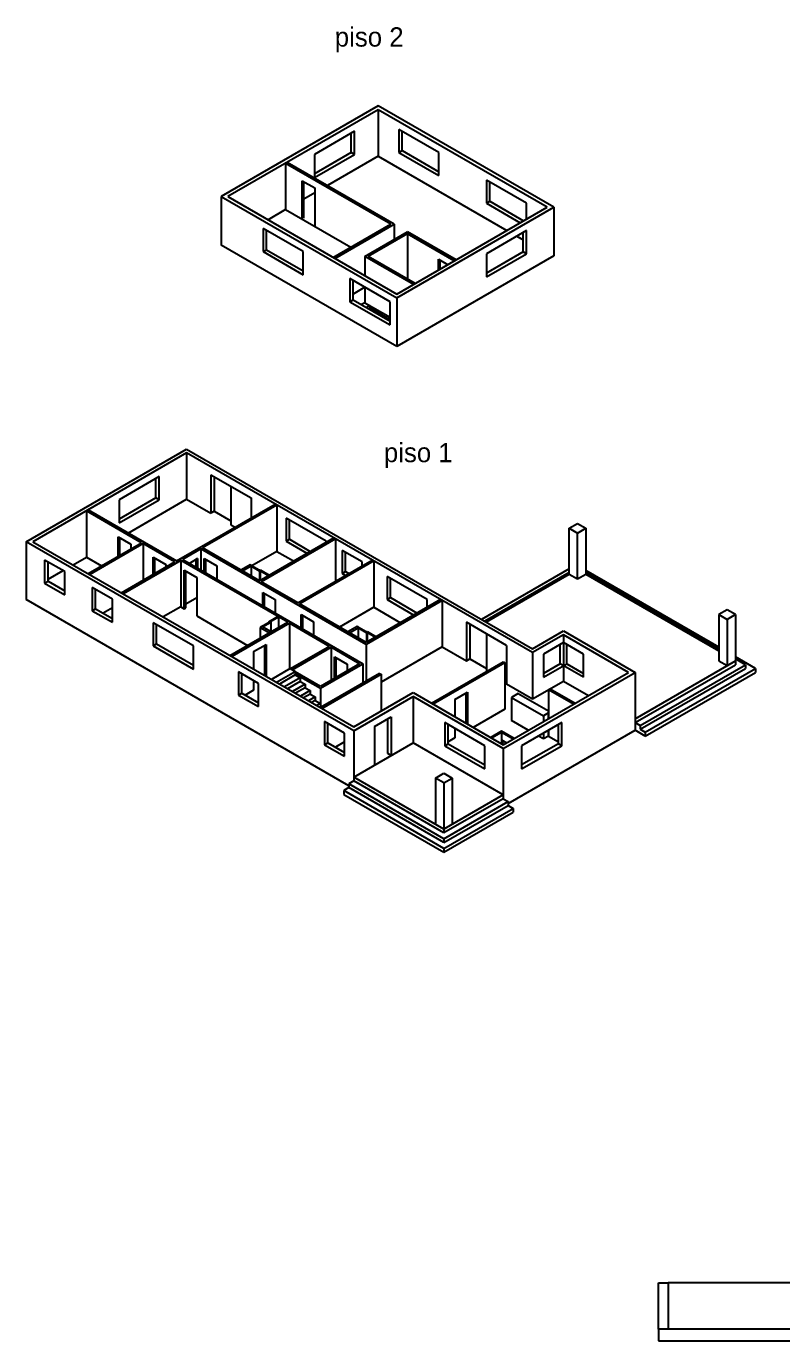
# Model space of a CAD drawing. Header units: centimetres. Extents: x 31418 to 49849, y -3781 to 3852.
# Drawn here: x 35031 to 38952, y -3781 to 3033 of the extents above; entities that cross this region are included whole.
import ezdxf

# ---------------------------------------------------------------- set-up
doc = ezdxf.new("R2010")
doc.units = ezdxf.units.CM
doc.header["$LTSCALE"] = 100
doc.header["$MEASUREMENT"] = 0
doc.linetypes.add('ACAD_ISO03W100', pattern=[30, 12, -18])
for name, color, linetype in [('Artefactos', 21, 'Continuous'), ('cosas', 7, 'Continuous'), ('Muebles', 11, 'Continuous'), ('MUROS', 5, 'Continuous'), ('PUERTA', 1, 'Continuous'), ('Puertas', 1, 'Continuous'), ('TABIQUE', 3, 'Continuous'), ('Ventanales', 130, 'Continuous')]:
    doc.layers.add(name, color=color, linetype=linetype)

msp = doc.modelspace()

# ---------------------------------------------------------------- linework, layer by layer
for p, q in [((36855.8, 2620), (36041.7, 2150)), ((36855.8, 2600), (36076.3, 2150)), ((37765.1, 2095), (36855.8, 2620)), ((37730.5, 2095), (36855.8, 2600)), ((36855.8, 2600), (36855.8, 2360)), ((36855.8, 2360), (36591.6, 2207.5)), ((36855.8, 2360), (37522.6, 1975)), ((36041.7, 2150), (36951, 1625)), ((36041.7, 2150), (36041.7, 1898)), ((36076.3, 2150), (36951, 1645)), ((36526.7, 2170), (36470.4, 2137.5)), ((36375.1, 2082.5), (36284.2, 2030)), ((36951, 1625), (37765.1, 2095)), ((36951, 1645), (37730.5, 2095)), ((37765.1, 2095), (37765.1, 1843)), ((37574.6, 1945), (37607, 1926.2)), ((36951, 1373), (36041.7, 1898)), ((37765.1, 1843), (36951, 1373)), ((36812.5, 1585), (36812.5, 1567)), ((36951, 1625), (36951, 1373)), ((36812.5, 1567), (36810.7, 1566)), ((36812.5, 1567), (36838.4, 1552)), ((36838.4, 1552), (36836.7, 1551)), ((36838.4, 1552), (36838.4, 1550)), ((35862.3, 821.1), (35065.6, 361.1)), ((35862.3, 821.1), (35862.3, 581.1)), ((37655, -213.9), (35862.3, 821.1)), ((36005.2, 518.6), (36091.8, 468.6)), ((37845.5, 431.1), (37888.8, 456.1)), ((37845.5, 191.1), (37845.5, 431.1)), ((37845.5, 431.1), (37888.8, 406.1)), ((37888.8, 456.1), (37932.1, 431.1)), ((37888.8, 406.1), (37932.1, 431.1)), ((37932.1, 431.1), (37932.1, 191.1)), ((35031, 361.1), (35031, 61.1)), ((35065.6, 361.1), (36728.4, -598.9)), ((37888.8, 166.1), (37888.8, 406.1)), ((37845.5, 221.1), (37390.9, -41.4)), ((38620.6, -186.4), (37932.1, 211.1)), ((37845.5, 201.1), (37408.2, -51.4)), ((37845.5, 191.1), (37416.9, -56.4)), ((37888.8, 166.1), (37845.5, 191.1)), ((37932.1, 191.1), (37888.8, 166.1)), ((38620.6, -196.4), (37932.1, 201.1)), ((38620.6, -206.4), (37932.1, 191.1)), ((38663.9, 8.6), (38620.6, -16.4)), ((38707.2, -16.4), (38663.9, 8.6)), ((38620.6, -16.4), (38663.9, -41.4)), ((38620.6, -16.4), (38620.6, -256.4)), ((38707.2, -16.4), (38663.9, -41.4)), ((38663.9, -41.4), (38663.9, -281.4)), ((38707.2, -16.4), (38707.2, -276.4)), ((37815.2, -121.4), (37655, -213.9)), ((38153, -316.4), (37815.2, -121.4)), ((37815.2, -121.4), (37815.2, -361.4)), ((37797.9, -271.4), (37797.9, -171.4)), ((37832.5, -271.4), (37832.5, -171.4)), ((37330.3, -246.4), (37416.9, -296.4)), ((37655, -213.9), (37655, -453.9)), ((38187.6, -556.4), (38707.2, -256.4)), ((38620.6, -256.4), (38663.9, -281.4)), ((38811.2, -296.4), (38707.2, -236.4)), ((38759.2, -276.4), (38707.2, -246.4)), ((36399.3, -296.9), (36302.3, -352.9)), ((36328.3, -367.9), (36425.3, -311.9)), ((36425.3, -329.9), (36343.9, -376.9)), ((36399.3, -296.9), (36425.3, -311.9)), ((36425.3, -311.9), (36425.3, -329.9)), ((36425.3, -329.9), (36451.2, -344.9)), ((37503.5, -691.4), (38153, -316.4)), ((37503.5, -711.4), (38187.6, -316.4)), ((38187.6, -576.4), (38707.2, -276.4)), ((38187.6, -316.4), (38187.6, -616.4)), ((38213.6, -591.4), (38759.2, -276.4)), ((38213.6, -611.4), (38759.2, -296.4)), ((38239.6, -626.4), (38811.2, -296.4)), ((38239.6, -646.4), (38811.2, -316.4)), ((38759.2, -276.4), (38759.2, -296.4)), ((38811.2, -296.4), (38811.2, -316.4)), ((36451.2, -344.9), (36369.8, -391.9)), ((36451.2, -362.9), (36385.4, -400.9)), ((36477.2, -377.9), (36411.4, -415.9)), ((36477.2, -395.9), (36427, -424.9)), ((36451.2, -344.9), (36451.2, -362.9)), ((36451.2, -362.9), (36477.2, -377.9)), ((36477.2, -377.9), (36477.2, -395.9)), ((36477.2, -395.9), (36503.2, -410.9)), ((37520.8, -376.4), (37512.1, -371.4)), ((37655, -453.9), (37815.2, -361.4)), ((37815.2, -361.4), (37945.1, -436.4)), ((36503.2, -410.9), (36453, -439.9)), ((36503.2, -428.9), (36468.6, -448.9)), ((36529.2, -443.9), (36494.5, -463.9)), ((36503.2, -410.9), (36503.2, -428.9)), ((36503.2, -428.9), (36529.2, -443.9)), ((36529.2, -461.9), (36510.1, -472.9)), ((36529.2, -443.9), (36529.2, -461.9)), ((36529.2, -461.9), (36555.2, -476.9)), ((36555.2, -476.9), (36536.1, -487.9)), ((36555.2, -476.9), (36555.2, -494.9)), ((36728.4, -598.9), (37035.8, -421.4)), ((37035.8, -421.4), (37503.5, -691.4)), ((37035.8, -441.4), (37035.8, -681.4)), ((36555.2, -494.9), (36551.7, -496.9)), ((36555.2, -494.9), (36558.6, -496.9)), ((38187.6, -576.4), (38213.6, -591.4)), ((38213.6, -591.4), (38213.6, -611.4)), ((38213.6, -611.4), (38239.6, -626.4)), ((36728.4, -618.9), (36728.4, -878.9)), ((37529.4, -996.4), (38187.6, -616.4)), ((38239.6, -646.4), (38187.6, -616.4)), ((38239.6, -626.4), (38239.6, -646.4)), ((37503.5, -711.4), (37503.5, -971.4)), ((36728.4, -878.9), (36702.4, -893.9)), ((37196, -1128.9), (36728.4, -858.9)), ((37196, -1148.9), (36728.4, -878.9)), ((37152.7, -863.9), (37196, -838.9)), ((37196, -888.9), (37152.7, -863.9)), ((37152.7, -863.9), (37152.7, -1103.9)), ((37196, -838.9), (37239.3, -863.9)), ((37196, -888.9), (37239.3, -863.9)), ((37239.3, -863.9), (37239.3, -1103.9)), ((36702.4, -913.9), (36676.4, -928.9)), ((36676.4, -928.9), (36676.4, -948.9)), ((37196, -1228.9), (36676.4, -928.9)), ((36676.4, -948.9), (37196, -1248.9)), ((36702.4, -893.9), (36702.4, -913.9)), ((37196, -1178.9), (36702.4, -893.9)), ((37196, -1198.9), (36702.4, -913.9)), ((37196, -888.9), (37196, -1148.9)), ((37503.5, -951.4), (37196, -1128.9)), ((37503.5, -971.4), (37196, -1148.9)), ((37196, -1178.9), (37529.4, -986.4)), ((37196, -1198.9), (37529.4, -1006.4)), ((37196, -1228.9), (37555.4, -1021.4)), ((37503.5, -971.4), (37529.4, -986.4)), ((37529.4, -986.4), (37529.4, -1006.4)), ((37529.4, -1006.4), (37555.4, -1021.4)), ((37555.4, -1021.4), (37555.4, -1041.4)), ((37196, -1248.9), (37555.4, -1041.4)), ((37196, -1178.9), (37196, -1198.9)), ((37196, -1228.9), (37196, -1248.9))]:
    msp.add_line(p, q)
at = {"layer": 'Artefactos'}
for p, q in [((38307.9, -3721), (38307.9, -3481)), ((38307.9, -3481), (38357.9, -3481)), ((38357.9, -3481), (38357.9, -3721)), ((39092.9, -3721), (38307.9, -3721)), ((38307.9, -3721), (38307.9, -3781)), ((38307.9, -3781), (39092.9, -3781))]:
    msp.add_line(p, q, dxfattribs=at)
at = {"layer": 'Artefactos', "linetype": 'ACAD_ISO03W100'}
msp.add_line((39092.9, -3481), (38357.9, -3481), dxfattribs=at)
at = {"layer": 'cosas'}
for p, q in [((36786.5, 1600), (36769.2, 1590)), ((36786.5, 1600), (36812.5, 1585)), ((36812.5, 1585), (36795.1, 1575))]:
    msp.add_line(p, q, dxfattribs=at)
at = {"layer": 'Muebles'}
for p, q in [((36732.4, 2488.7), (36524.5, 2368.7)), ((36715, 2378.7), (36715, 2478.7)), ((36732.4, 2368.7), (36732.4, 2488.7)), ((37169.7, 2378.7), (36961.9, 2498.7)), ((36961.9, 2498.7), (36961.9, 2378.7)), ((36979.2, 2388.7), (36979.2, 2488.7)), ((36961.9, 2378.7), (36979.2, 2388.7)), ((36979.2, 2388.7), (37169.7, 2278.7)), ((36715, 2378.7), (36524.5, 2268.7)), ((36524.5, 2368.7), (36524.5, 2248.7)), ((36524.5, 2248.7), (36732.4, 2368.7)), ((36732.4, 2368.7), (36715, 2378.7)), ((36961.9, 2378.7), (37169.7, 2258.7)), ((37169.7, 2258.7), (37169.7, 2378.7)), ((37624.4, 2116.2), (37416.5, 2236.2)), ((37416.5, 2236.2), (37416.5, 2116.2)), ((37433.8, 2126.2), (37433.8, 2226.2)), ((37416.5, 2116.2), (37433.8, 2126.2)), ((37416.5, 2116.2), (37591.9, 2015)), ((37433.8, 2126.2), (37609.2, 2025)), ((37624.4, 2033.7), (37624.4, 2116.2)), ((36466.1, 1865), (36258.2, 1985)), ((36258.2, 1985), (36258.2, 1865)), ((36275.5, 1875), (36275.5, 1975)), ((37624.4, 1973.7), (37416.5, 1853.7)), ((37607, 1863.7), (37607, 1963.7)), ((37624.4, 1853.7), (37624.4, 1973.7)), ((36258.2, 1865), (36275.5, 1875)), ((36258.2, 1865), (36466.1, 1745)), ((36275.5, 1875), (36466.1, 1765)), ((36466.1, 1745), (36466.1, 1865)), ((37607, 1863.7), (37416.5, 1753.7)), ((37416.5, 1853.7), (37416.5, 1733.7)), ((37416.5, 1733.7), (37624.4, 1853.7)), ((37624.4, 1853.7), (37607, 1863.7)), ((36916.4, 1605), (36708.5, 1725)), ((36708.5, 1725), (36708.5, 1605)), ((36725.9, 1615), (36725.9, 1715)), ((36708.5, 1605), (36725.9, 1615)), ((36708.5, 1605), (36916.4, 1485)), ((36725.9, 1615), (36916.4, 1505)), ((36916.4, 1485), (36916.4, 1605)), ((35719.4, 698.6), (35511.6, 578.6)), ((35702.1, 588.6), (35702.1, 688.6)), ((35719.4, 578.6), (35719.4, 698.6)), ((35702.1, 588.6), (35511.6, 478.6)), ((35511.6, 578.6), (35511.6, 458.6)), ((35511.6, 458.6), (35719.4, 578.6)), ((35719.4, 578.6), (35702.1, 588.6)), ((36585.5, 363.6), (36377.6, 483.6)), ((36377.6, 483.6), (36377.6, 363.6)), ((36394.9, 373.6), (36394.9, 473.6)), ((36377.6, 363.6), (36394.9, 373.6)), ((36377.6, 363.6), (36485.9, 301.1)), ((36394.9, 373.6), (36503.2, 311.1)), ((36585.5, 358.6), (36585.5, 363.6)), ((36771.7, 256.1), (36667.7, 316.1)), ((36667.7, 316.1), (36667.7, 196.1)), ((36685.1, 206.1), (36685.1, 306.1)), ((35230.1, 206.1), (35126.2, 266.1)), ((35126.2, 266.1), (35126.2, 146.1)), ((35143.5, 156.1), (35143.5, 256.1)), ((35230.1, 86.1), (35230.1, 206.1)), ((36667.7, 196.1), (36685.1, 206.1)), ((36685.1, 206.1), (36702.4, 196.1)), ((36771.7, 236.1), (36771.7, 256.1)), ((35126.2, 146.1), (35143.5, 156.1)), ((35126.2, 146.1), (35230.1, 86.1)), ((35143.5, 156.1), (35230.1, 106.1)), ((36667.7, 196.1), (36685.1, 186.1)), ((37109.4, 61.1), (36901.6, 181.1)), ((36901.6, 181.1), (36901.6, 61.1)), ((36918.9, 71.1), (36918.9, 171.1)), ((35477, 63.6), (35373, 123.6)), ((35373, 123.6), (35373, 3.6)), ((35390.4, 13.6), (35390.4, 113.6)), ((36901.6, 61.1), (36918.9, 71.1)), ((36918.9, 71.1), (37057.5, -8.9)), ((35373, 3.6), (35390.4, 13.6)), ((35373, 3.6), (35477, -56.4)), ((35390.4, 13.6), (35477, -36.4)), ((35477, -56.4), (35477, 63.6)), ((36901.6, 61.1), (37040.1, -18.9)), ((37109.4, 21.1), (37109.4, 61.1)), ((35897, -178.9), (35689.1, -58.9)), ((35689.1, -58.9), (35689.1, -178.9)), ((35706.5, -168.9), (35706.5, -68.9)), ((35689.1, -178.9), (35706.5, -168.9)), ((35689.1, -178.9), (35897, -298.9)), ((35706.5, -168.9), (35897, -278.9)), ((35897, -298.9), (35897, -178.9)), ((37815.2, -161.4), (37711.3, -221.4)), ((37919.2, -221.4), (37815.2, -161.4)), ((37711.3, -221.4), (37711.3, -341.4)), ((37711.3, -341.4), (37832.5, -271.4)), ((37797.9, -271.4), (37711.3, -321.4)), ((37919.2, -341.4), (37797.9, -271.4)), ((37832.5, -271.4), (37919.2, -321.4)), ((37919.2, -341.4), (37919.2, -221.4)), ((36234.7, -373.9), (36130.8, -313.9)), ((36130.8, -313.9), (36130.8, -433.9)), ((36148.1, -423.9), (36148.1, -323.9)), ((36234.7, -493.9), (36234.7, -373.9)), ((36130.8, -433.9), (36148.1, -423.9)), ((36130.8, -433.9), (36234.7, -493.9)), ((36148.1, -423.9), (36234.7, -473.9)), ((37581.4, -426.4), (37546.8, -446.4)), ((37546.8, -446.4), (37711.3, -541.4)), ((37546.8, -446.4), (37546.8, -566.4)), ((37581.4, -426.4), (37737.3, -516.4)), ((37737.3, -526.4), (37711.3, -541.4)), ((37711.3, -541.4), (37711.3, -571.4)), ((37737.3, -556.4), (37737.3, -526.4)), ((36680.7, -631.4), (36576.8, -571.4)), ((36576.8, -571.4), (36576.8, -691.4)), ((36594.1, -681.4), (36594.1, -581.4)), ((37408.2, -696.4), (37200.3, -576.4)), ((37200.3, -576.4), (37200.3, -696.4)), ((37217.7, -686.4), (37217.7, -586.4)), ((37633.4, -616.4), (37546.8, -566.4)), ((37806.6, -576.4), (37598.7, -696.4)), ((37789.2, -686.4), (37789.2, -586.4)), ((37806.6, -696.4), (37806.6, -576.4)), ((36680.7, -751.4), (36680.7, -631.4)), ((37711.3, -661.4), (37685.3, -646.4)), ((37711.3, -631.4), (37711.3, -661.4)), ((37737.3, -646.4), (37711.3, -661.4)), ((37737.3, -646.4), (37737.3, -616.4)), ((36576.8, -691.4), (36594.1, -681.4)), ((36576.8, -691.4), (36680.7, -751.4)), ((36594.1, -681.4), (36680.7, -731.4)), ((37200.3, -696.4), (37217.7, -686.4)), ((37200.3, -696.4), (37408.2, -816.4)), ((37217.7, -686.4), (37408.2, -796.4)), ((37408.2, -816.4), (37408.2, -696.4)), ((37789.2, -686.4), (37598.7, -796.4)), ((37598.7, -696.4), (37598.7, -816.4)), ((37598.7, -816.4), (37806.6, -696.4)), ((37806.6, -696.4), (37789.2, -686.4))]:
    msp.add_line(p, q, dxfattribs=at)
at = {"layer": 'MUROS', "color": 0}
for p, q in [((35031, 361.1), (35862.3, 841.1)), ((35862.3, 841.1), (37655, -193.9)), ((35559.2, 406.1), (35862.3, 581.1)), ((35862.3, 581.1), (35987.9, 508.6)), ((36091.8, 448.6), (36113.5, 436.1)), ((36728.4, -618.9), (35031, 361.1)), ((35273.4, 241.1), (35342.7, 281.1)), ((36330, 311.1), (36416.6, 261.1)), ((35143.5, 166.1), (35221.5, 211.1)), ((36702.4, -903.9), (35031, 61.1)), ((36832.3, 21.1), (36970.9, -58.9)), ((37655, -193.9), (37815.2, -101.4)), ((37815.2, -101.4), (38187.6, -316.4)), ((37187.4, -183.9), (37312.9, -256.4)), ((37520.8, -376.4), (37655, -453.9)), ((36728.4, -618.9), (37035.8, -441.4)), ((37503.5, -711.4), (37035.8, -441.4)), ((36728.4, -858.9), (37035.8, -681.4)), ((37503.5, -951.4), (37035.8, -681.4))]:
    msp.add_line(p, q, dxfattribs=at)
at = {"layer": 'PUERTA'}
for p, q in [((36196.6, 234.1), (36196.6, 183.1)), ((36239.9, 209.1), (36196.6, 234.1)), ((36200.1, 236.1), (36286.7, 186.1)), ((36239.9, 213.1), (36243.4, 215.1)), ((36239.9, 209.1), (36243.4, 211.1)), ((36239.9, 209.1), (36239.9, 159.1)), ((36243.4, 215.1), (36290.2, 188.1)), ((36243.4, 211.1), (36243.4, 161.1)), ((36286.7, 186.1), (36283.2, 184.1)), ((36252.1, -78.9), (36338.7, -28.9)), ((36255.5, -80.9), (36298.8, -55.9)), ((36288.4, -53.9), (36335.2, -26.9)), ((36291.9, -55.9), (36288.4, -53.9)), ((36288.4, -53.9), (36288.4, -57.9)), ((36298.8, -55.9), (36295.4, -53.9)), ((36298.8, -55.9), (36298.8, -105.9)), ((36338.7, -28.9), (36338.7, -83.9)), ((36252.1, -78.9), (36255.5, -80.9)), ((36750.9, -85.9), (36754.3, -83.9)), ((36794.2, -110.9), (36750.9, -85.9)), ((36750.9, -85.9), (36750.9, -136.9)), ((36754.3, -83.9), (36840.9, -133.9)), ((36794.2, -106.9), (36797.6, -104.9)), ((36794.2, -110.9), (36797.6, -108.9)), ((36794.2, -110.9), (36794.2, -160.9)), ((36797.6, -104.9), (36844.4, -131.9)), ((36797.6, -108.9), (36797.6, -158.9)), ((36836.6, -596.4), (36923.2, -546.4)), ((36836.6, -596.4), (36836.6, -796.4)), ((36905.9, -736.4), (36905.9, -556.4)), ((36923.2, -546.4), (36923.2, -746.4)), ((36923.2, -746.4), (36905.9, -736.4))]:
    msp.add_line(p, q, dxfattribs=at)
at = {"layer": 'Puertas'}
for p, q in [((36461.7, 2032.5), (36461.7, 2232.5)), ((36461.7, 2232.5), (36526.7, 2195)), ((36470.4, 2037.5), (36470.4, 2227.5)), ((36526.7, 2195), (36526.7, 1995)), ((37167.5, 1825), (37215.2, 1797.5)), ((37167.5, 1770), (37167.5, 1825)), ((37176.2, 1775), (37176.2, 1820)), ((35507.3, 386.1), (35572.2, 348.6)), ((35507.3, 286.1), (35507.3, 386.1)), ((35515.9, 291.1), (35515.9, 381.1)), ((35572.2, 348.6), (35572.2, 323.6)), ((35689.1, 281.1), (35754.1, 243.6)), ((35689.1, 191.1), (35689.1, 281.1)), ((35697.8, 196.1), (35697.8, 276.1)), ((35875.3, 248.6), (35918.6, 273.6)), ((35918.6, 273.6), (35910, 268.6)), ((35918.6, 273.6), (35918.6, 223.6)), ((35953.3, 273.6), (36018.2, 236.1)), ((35953.3, 203.6), (35953.3, 273.6)), ((35754.1, 243.6), (35754.1, 228.6)), ((35849.3, 13.6), (35849.3, 213.6)), ((35849.3, 213.6), (35914.3, 176.1)), ((35858, 18.6), (35858, 208.6)), ((35910, 268.6), (35910, 228.6)), ((35961.9, 198.6), (35961.9, 268.6)), ((36018.2, 236.1), (36018.2, 166.1)), ((35914.3, 176.1), (35914.3, -23.9)), ((36256.4, 98.6), (36321.3, 61.1)), ((36256.4, 28.6), (36256.4, 98.6)), ((36265, 23.6), (36265, 93.6)), ((35849.3, 13.6), (35858, 18.6)), ((36321.3, 61.1), (36321.3, -8.9)), ((36455.6, -16.4), (36520.5, -53.9)), ((36455.6, -86.4), (36455.6, -16.4)), ((36464.2, -91.4), (36464.2, -21.4)), ((36520.5, -53.9), (36520.5, -123.9)), ((36208.8, -208.9), (36273.7, -171.4)), ((36265, -176.4), (36265, -331.4)), ((36273.7, -171.4), (36273.7, -336.4)), ((36208.8, -208.9), (36208.8, -298.9)), ((36628.8, -236.4), (36693.7, -273.9)), ((36628.8, -346.4), (36628.8, -236.4)), ((36637.4, -341.4), (36637.4, -241.4)), ((36693.7, -273.9), (36693.7, -308.9)), ((36208.8, -358.9), (36208.8, -408.9)), ((37252.3, -456.4), (37317.3, -418.9)), ((37252.3, -456.4), (37252.3, -546.4)), ((37308.6, -423.9), (37308.6, -578.9)), ((37317.3, -418.9), (37317.3, -583.9)), ((37252.3, -606.4), (37252.3, -656.4)), ((37494.8, -666.4), (37520.8, -681.4)), ((37494.8, -666.4), (37494.8, -686.4)), ((37499.1, -668.9), (37499.1, -688.9))]:
    msp.add_line(p, q, dxfattribs=at)
at = {"layer": 'TABIQUE'}
for p, q in [((36920.7, 2007.5), (36375.1, 2322.5)), ((36375.1, 2322.5), (36375.1, 2082.5)), ((36938, 2007.5), (36383.8, 2327.5)), ((36375.1, 2082.5), (36712.9, 1887.5)), ((36621.9, 1835), (36920.7, 2007.5)), ((36630.6, 1830), (36938, 2007.5)), ((36938, 2007.5), (36938, 1927.5)), ((36786.5, 1840), (37007.3, 1967.5)), ((37007.3, 1957.5), (36803.8, 1840)), ((37258.5, 1822.5), (37007.3, 1967.5)), ((37249.8, 1817.5), (37007.3, 1957.5)), ((37007.3, 1957.5), (37007.3, 1722.5)), ((37037.6, 1695), (36786.5, 1840)), ((36786.5, 1840), (36786.5, 1740)), ((37046.3, 1700), (36803.8, 1840)), ((36786.5, 1680), (36725.9, 1645)), ((36786.5, 1680), (36786.5, 1600)), ((36786.5, 1600), (36916.4, 1525)), ((36812.5, 1573), (36916.4, 1513)), ((35810.4, 261.1), (36321.3, 556.1)), ((36330, 551.1), (35944.6, 328.6)), ((36330, 551.1), (36330, 311.1)), ((35628.5, 356.1), (35342.7, 521.1)), ((35342.7, 521.1), (35342.7, 281.1)), ((35351.4, 526.1), (35810.4, 261.1)), ((35351.4, 196.1), (35628.5, 356.1)), ((35637.2, 351.1), (35360, 191.1)), ((35801.7, 256.1), (35637.2, 351.1)), ((35637.2, 351.1), (35637.2, 161.1)), ((36239.1, 158.6), (36624.4, 381.1)), ((36633.1, 376.1), (36247.7, 153.6)), ((36633.1, 376.1), (36633.1, 156.1)), ((35342.7, 281.1), (35420.7, 236.1)), ((35936, 323.6), (35840.7, 268.6)), ((36793.3, -171.4), (35936, 323.6)), ((35936, 323.6), (35936, 213.6)), ((36239.1, 158.6), (35944.6, 328.6)), ((36330, 311.1), (36152.5, 208.6)), ((35524.6, 96.1), (35801.7, 256.1)), ((35832, 263.6), (35533.3, 91.1)), ((36386.3, -56.4), (35832, 263.6)), ((35832, 263.6), (35832, 23.6)), ((35840.7, 268.6), (36776, -271.4)), ((36191.4, 241.1), (36143.8, 213.6)), ((36200.1, 236.1), (36191.4, 241.1)), ((36438.2, 43.6), (36823.6, 266.1)), ((36832.3, 261.1), (36446.9, 38.6)), ((36832.3, 261.1), (36832.3, 21.1)), ((36438.2, 43.6), (36247.7, 153.6)), ((35858, 38.6), (35914.3, 71.1)), ((35477, 18.6), (35429.3, -8.9)), ((35832, 23.6), (35741.1, -28.9)), ((35832, 23.6), (35849.3, 13.6)), ((36793.3, -161.4), (36446.9, 38.6)), ((36832.3, 21.1), (36654.8, -81.4)), ((37178.7, 61.1), (36793.3, -161.4)), ((37187.4, 56.1), (36793.3, -171.4)), ((37187.4, 56.1), (37187.4, -183.9)), ((35914.3, -23.9), (36178.4, -176.4)), ((36087.5, -228.9), (36386.3, -56.4)), ((36394.9, -61.4), (36096.2, -233.9)), ((36602.8, -181.4), (36394.9, -61.4)), ((36394.9, -61.4), (36394.9, -299.4)), ((36252.1, -78.9), (36243.4, -83.9)), ((36243.4, -83.9), (36291, -111.4)), ((36243.4, -83.9), (36243.4, -138.9)), ((36299.7, -106.4), (36252.1, -78.9)), ((36745.7, -78.9), (36698.1, -106.4)), ((36706.7, -111.4), (36754.3, -83.9)), ((36754.3, -83.9), (36745.7, -78.9)), ((36602.8, -181.4), (36401, -297.9)), ((36409.7, -302.9), (36611.5, -186.4)), ((36758.7, -271.4), (36611.5, -186.4)), ((36611.5, -186.4), (36611.5, -356.4)), ((36793.3, -171.4), (36793.3, -361.4)), ((37187.4, -183.9), (36871.3, -366.4)), ((36758.7, -271.4), (36555.2, -388.9)), ((36555.2, -398.9), (36776, -271.4)), ((36776, -271.4), (36776, -371.4)), ((37131.1, -476.4), (37503.5, -261.4)), ((37512.1, -266.4), (37139.7, -481.4)), ((37503.5, -261.4), (37512.1, -266.4)), ((37512.1, -266.4), (37512.1, -506.4)), ((36555.2, -388.9), (36425.3, -313.9)), ((36425.3, -323.9), (36555.2, -398.9)), ((36862.6, -321.4), (36555.2, -498.9)), ((36563.8, -503.9), (36871.3, -326.4)), ((36862.6, -321.4), (36871.3, -326.4)), ((36871.3, -326.4), (36871.3, -516.4)), ((36555.2, -398.9), (36555.2, -476.9)), ((37737.3, -406.4), (37745.9, -401.4)), ((37867.2, -481.4), (37737.3, -406.4)), ((37737.3, -406.4), (37737.3, -556.4)), ((37745.9, -401.4), (37875.8, -476.4)), ((36208.8, -408.9), (36165.4, -433.9)), ((37131.1, -476.4), (37139.7, -481.4)), ((37875.8, -476.4), (37867.2, -481.4)), ((36555.2, -498.9), (36563.8, -503.9)), ((37512.1, -506.4), (37347.6, -601.4)), ((36680.7, -676.4), (36633.1, -703.9)), ((37252.3, -656.4), (37217.7, -676.4)), ((37494.8, -621.4), (37438.5, -653.9)), ((37442.8, -656.4), (37494.8, -626.4)), ((37559.7, -658.9), (37494.8, -621.4)), ((37494.8, -626.4), (37555.4, -661.4)), ((37494.8, -626.4), (37494.8, -666.4)), ((37555.4, -661.4), (37559.7, -658.9)), ((37737.3, -616.4), (37737.3, -646.4)), ((37737.3, -646.4), (37789.2, -676.4))]:
    msp.add_line(p, q, dxfattribs=at)
at = {"layer": 'Ventanales'}
for p, q in [((35987.9, 708.6), (36195.8, 588.6)), ((35987.9, 708.6), (35987.9, 508.6)), ((36005.2, 698.6), (36005.2, 518.6)), ((36091.8, 648.6), (36091.8, 448.6)), ((36195.8, 588.6), (36195.8, 483.6)), ((36005.2, 518.6), (35987.9, 508.6)), ((37312.9, -56.4), (37312.9, -256.4)), ((37520.8, -176.4), (37312.9, -56.4)), ((37330.3, -66.4), (37330.3, -246.4)), ((37416.9, -116.4), (37416.9, -311.4)), ((37520.8, -176.4), (37520.8, -376.4)), ((37312.9, -256.4), (37330.3, -246.4))]:
    msp.add_line(p, q, dxfattribs=at)

# ---------------------------------------------------------------- texts
at = {"color": 0, "char_height": 100, "attachment_point": 1}
for s, insert in [('piso 2', (36630, 3027.8)), ('piso 1', (36884.4, 873.4))]:
    msp.add_mtext_dynamic_manual_height_columns(s, width=548.891, gutter_width=2102.5, heights=[0], dxfattribs=dict(at, insert=insert))

doc.saveas('drawing.dxf')
